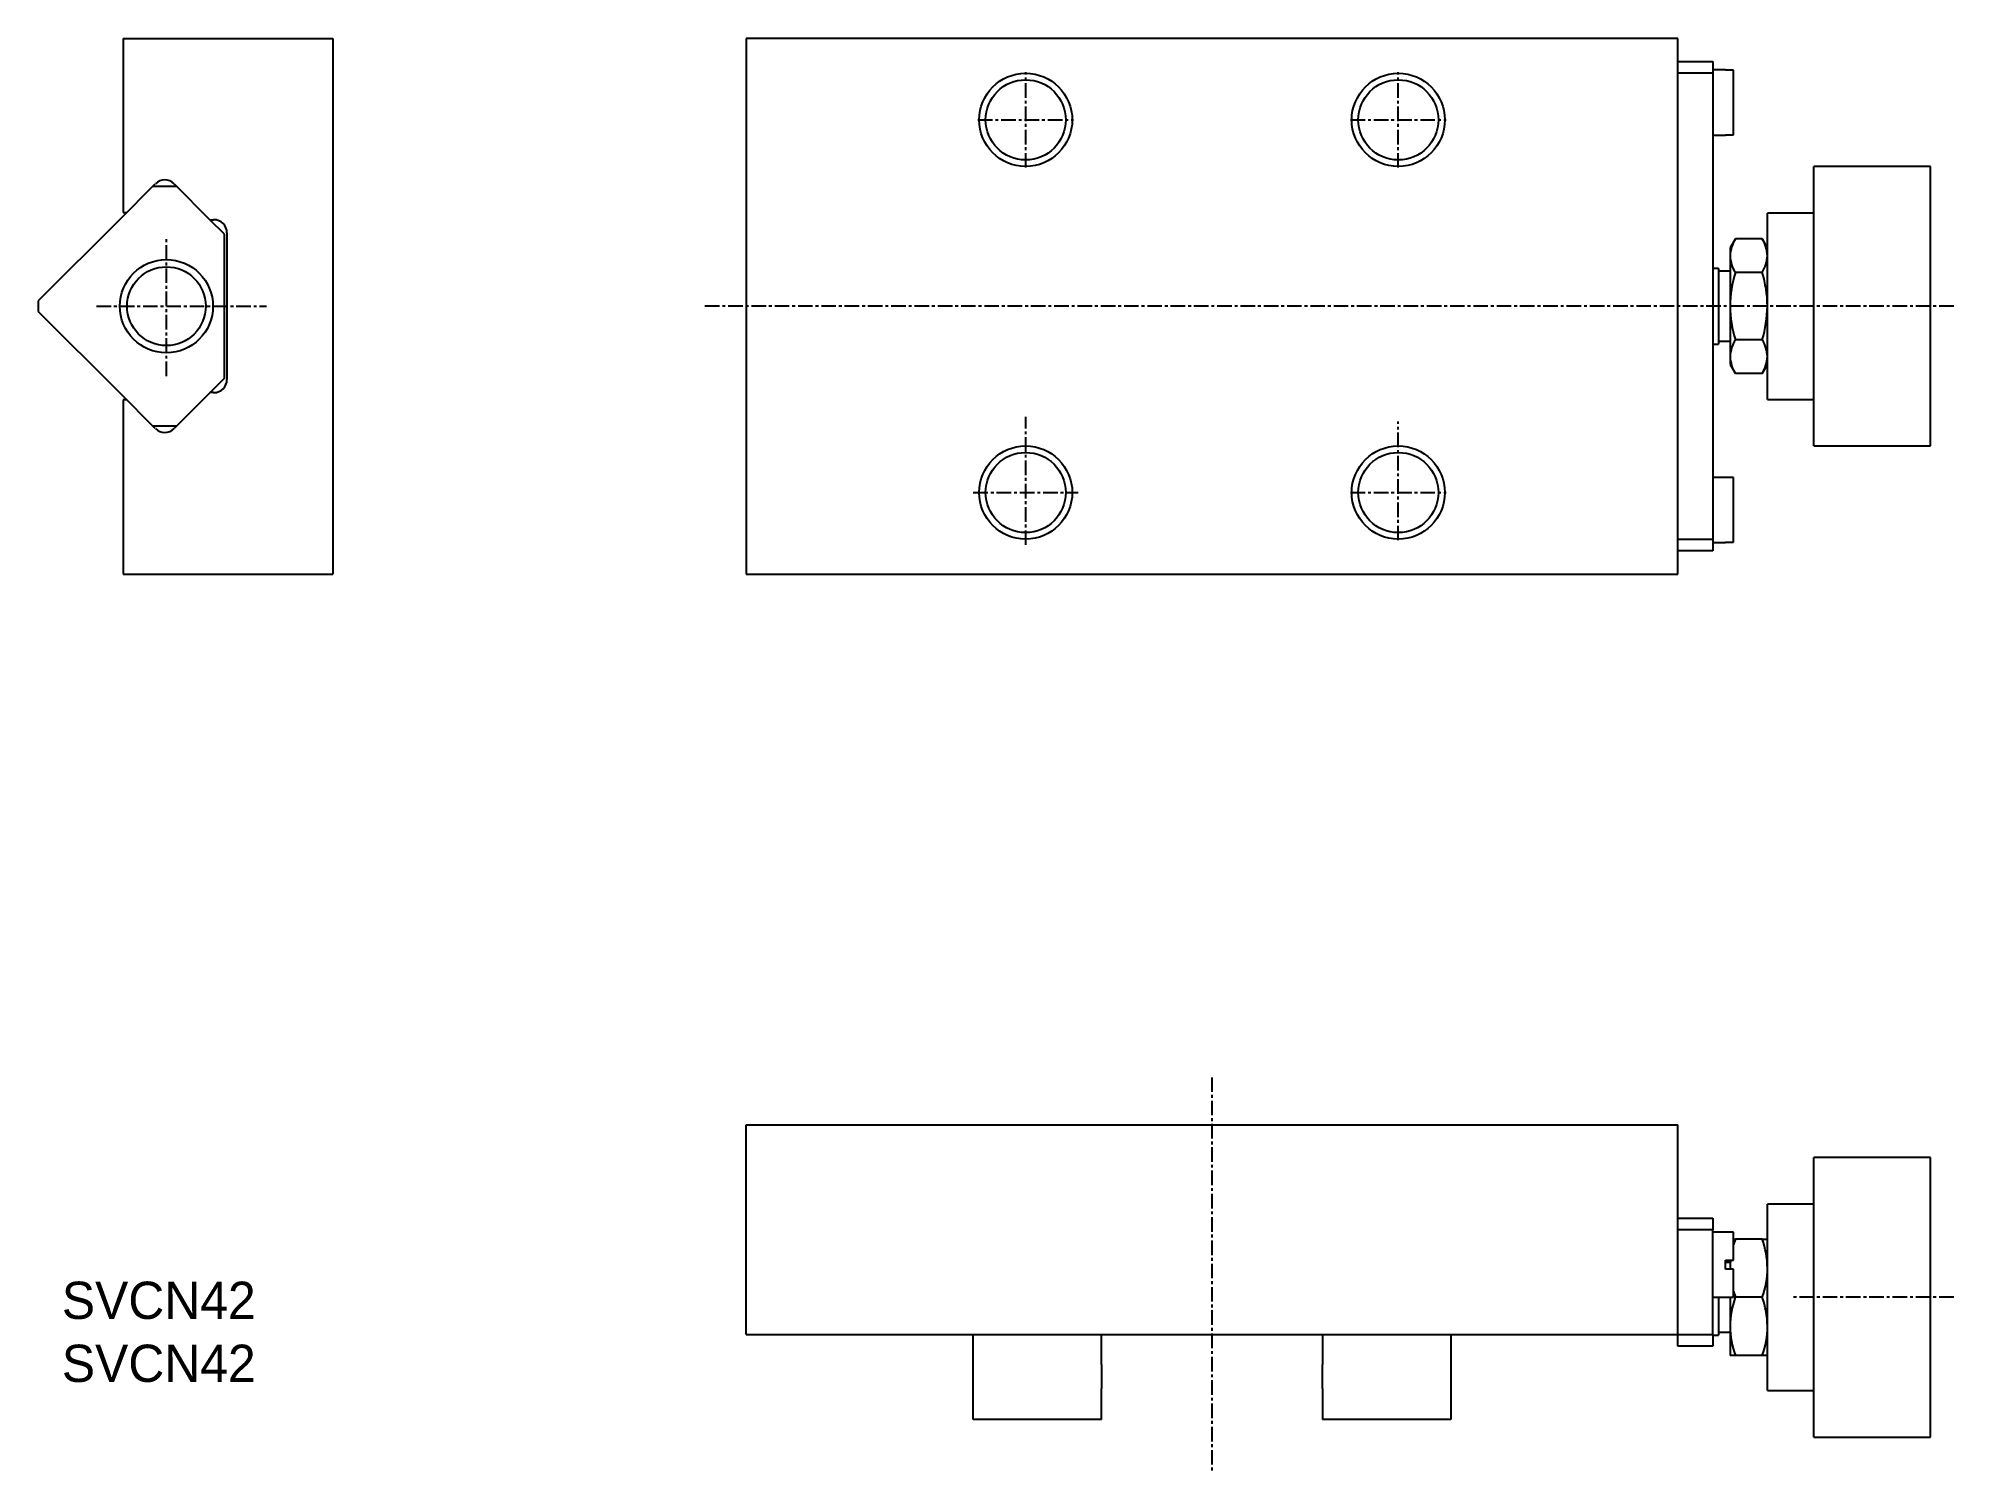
# Model space of a CAD drawing. Extents: x 8 to 172, y 2 to 125.
import ezdxf

# ---------------------------------------------------------------- set-up
doc = ezdxf.new("R2010")
doc.units = 0
doc.linetypes.add('CENTER', pattern=[2, 1.25, -0.25, 0.25, -0.25])
doc.layers.get('0').update_dxf_attribs({"linetype": 'CONTINUOUS'})
doc.layers.add('CENTER', color=1, linetype='CENTER')

msp = doc.modelspace()

# ---------------------------------------------------------------- linework, layer by layer
at = {"color": 7, "linetype": 'CONTINUOUS'}
for p, q in [((15.28, 125.37), (33.28, 125.37)), ((15.28, 125.37), (15.28, 110.43)), ((33.28, 125.37), (33.28, 79.37)), ((148.78, 125.37), (68.78, 125.37)), ((68.78, 125.37), (68.78, 79.37)), ((148.78, 79.37), (148.78, 125.37)), ((148.78, 123.37), (151.78, 123.37)), ((151.78, 122.37), (148.78, 122.37)), ((151.78, 123.37), (151.78, 122.37)), ((152.88, 122.67), (151.78, 122.67)), ((151.78, 122.37), (151.78, 82.37)), ((152.88, 122.65), (152.88, 122.67)), ((153.58, 122.65), (152.88, 122.65)), ((153.58, 117.1), (153.58, 122.65)), ((151.78, 117.07), (152.88, 117.07)), ((152.88, 117.1), (153.58, 117.1)), ((152.88, 117.07), (152.88, 117.1)), ((160.48, 90.37), (160.48, 114.37)), ((170.48, 114.37), (160.48, 114.37)), ((170.48, 90.37), (170.48, 114.37)), ((14.95, 109.8), (18.03, 112.88)), ((19.86, 112.66), (17.81, 112.66)), ((19.64, 112.88), (22.72, 109.8)), ((15.28, 110.43), (15.58, 110.43)), ((156.48, 94.37), (156.48, 110.37)), ((160.48, 110.37), (156.48, 110.37)), ((14.95, 109.8), (7.98, 102.83)), ((22.72, 109.8), (23.04, 109.8)), ((23.98, 108.55), (22.72, 109.8)), ((24.18, 108.66), (24.18, 96.09)), ((23.98, 96.2), (23.98, 108.55)), ((153.73, 108.15), (153.28, 107.37)), ((153.28, 107.37), (153.28, 106.7)), ((156.03, 108.15), (153.73, 108.15)), ((156.48, 107.37), (156.03, 108.15)), ((152.28, 105.62), (151.78, 105.62)), ((152.28, 105.62), (152.28, 102.37)), ((153.28, 105.37), (152.28, 105.37)), ((153.28, 106.7), (153.28, 102.37)), ((156.03, 105.26), (153.73, 105.26)), ((7.98, 102.83), (7.98, 101.92)), ((152.28, 102.37), (152.28, 99.12)), ((153.28, 102.37), (153.28, 98.04)), ((7.98, 101.92), (14.95, 94.95)), ((151.78, 99.12), (152.28, 99.12)), ((152.28, 99.37), (153.28, 99.37)), ((156.03, 99.49), (153.73, 99.49)), ((153.28, 98.04), (153.28, 97.37)), ((153.28, 97.37), (153.73, 96.6)), ((156.03, 96.6), (156.48, 97.37)), ((23.98, 96.2), (19.64, 91.87)), ((156.03, 96.6), (153.73, 96.6)), ((18.03, 91.87), (14.95, 94.95)), ((15.28, 94.32), (15.28, 79.37)), ((15.58, 94.32), (15.28, 94.32)), ((23.04, 94.95), (22.72, 94.95)), ((156.48, 94.37), (160.48, 94.37)), ((17.81, 92.09), (19.86, 92.09)), ((160.48, 90.37), (170.48, 90.37)), ((152.88, 87.67), (151.78, 87.67)), ((152.88, 87.65), (152.88, 87.67)), ((153.58, 87.65), (152.88, 87.65)), ((153.58, 82.1), (153.58, 87.65)), ((148.78, 82.37), (151.78, 82.37)), ((151.78, 82.37), (151.78, 81.37)), ((151.78, 81.37), (148.78, 81.37)), ((151.78, 82.07), (152.88, 82.07)), ((152.88, 82.1), (153.58, 82.1)), ((152.88, 82.07), (152.88, 82.1)), ((15.28, 79.37), (33.28, 79.37)), ((68.78, 79.37), (148.78, 79.37)), ((68.78, 32.07), (148.78, 32.07)), ((68.78, 14.07), (68.78, 32.07)), ((148.78, 14.07), (148.78, 32.07)), ((170.48, 29.27), (160.48, 29.27)), ((160.48, 5.27), (160.48, 29.27)), ((170.48, 5.27), (170.48, 29.27)), ((160.48, 25.27), (156.48, 25.27)), ((156.48, 9.27), (156.48, 25.27)), ((148.78, 24.07), (151.78, 24.07)), ((151.78, 23.07), (148.78, 23.07)), ((151.78, 24.07), (151.78, 23.07)), ((151.78, 14.07), (151.78, 23.07)), ((153.58, 22.87), (151.78, 22.87)), ((153.58, 20.47), (153.58, 22.87)), ((153.58, 22.27), (153.73, 22.27)), ((153.63, 21.97), (153.58, 21.79)), ((153.73, 22.27), (153.63, 21.97)), ((156.03, 22.27), (153.73, 22.27)), ((156.03, 22.27), (156.48, 22.27)), ((152.88, 19.67), (152.88, 20.47)), ((152.88, 20.47), (153.58, 20.47)), ((153.28, 20.27), (152.88, 20.27)), ((153.28, 20.47), (153.28, 19.77)), ((153.29, 20.1), (153.28, 19.77)), ((153.28, 19.77), (153.28, 19.67)), ((153.28, 19.77), (153.28, 19.67)), ((153.31, 20.42), (153.29, 20.1)), ((153.32, 20.47), (153.31, 20.42)), ((153.58, 19.67), (152.88, 19.67)), ((153.58, 17.27), (153.58, 19.67)), ((151.78, 17.27), (153.58, 17.27)), ((152.28, 17.27), (152.28, 14.02)), ((153.28, 17.27), (153.28, 14.77)), ((153.58, 17.76), (153.73, 17.27)), ((156.03, 17.27), (153.73, 17.27)), ((68.78, 14.07), (148.78, 14.07)), ((88.28, 6.77), (88.28, 14.07)), ((99.28, 11.51), (99.28, 14.07)), ((118.28, 14.07), (118.28, 11.51)), ((129.28, 14.07), (129.28, 6.77)), ((148.78, 14.07), (151.78, 14.07)), ((148.78, 13.07), (148.78, 14.07)), ((151.78, 14.07), (151.78, 13.07)), ((151.78, 14.02), (152.28, 14.02)), ((152.28, 14.27), (153.28, 14.27)), ((153.28, 14.77), (153.28, 12.27)), ((151.78, 13.07), (148.78, 13.07)), ((153.73, 12.27), (153.28, 12.27)), ((156.03, 12.27), (153.73, 12.27)), ((156.48, 12.27), (156.03, 12.27)), ((99.28, 11.51), (99.28, 9.44)), ((118.28, 9.44), (118.28, 11.51)), ((99.28, 6.77), (99.28, 9.44)), ((118.28, 9.44), (118.28, 6.77)), ((156.48, 9.27), (160.48, 9.27)), ((99.28, 6.77), (88.28, 6.77)), ((129.28, 6.77), (118.28, 6.77)), ((160.48, 5.27), (170.48, 5.27))]:
    msp.add_line(p, q, dxfattribs=at)
at = {"color": 7}
for q in [(146.68, 32.07), (122.68, 32.07)]:
    msp.add_line((109.83, 32.07), q, dxfattribs=at)
at = {"color": 3, "linetype": 'CONTINUOUS'}
for centre, radius in [((92.78, 118.37), 4), ((124.78, 118.37), 4), ((18.98, 102.37), 3.38), ((92.78, 86.37), 4), ((124.78, 86.37), 4)]:
    msp.add_circle(centre, radius, dxfattribs=at)
at = {"color": 7, "linetype": 'CONTINUOUS'}
for centre, radius in [((92.78, 118.37), 3.44), ((124.78, 118.37), 3.44), ((18.98, 102.37), 4), ((92.78, 86.37), 3.44), ((124.78, 86.37), 3.44)]:
    msp.add_circle(centre, radius, dxfattribs=at)
for centre, radius, start, end in [((18.84, 112.07), 1.14, 45, 135), ((23.04, 108.66), 1.14, 0, 90), ((156.17, 106.6), 2.89, 147.6436, 177.9722), ((153.67, 106.63), 2.81, 1.6143, 32.7699), ((156.09, 106.78), 2.81, 181.6143, 212.7699), ((153.59, 106.81), 2.89, 327.6436, 357.9722), ((163.51, 102.27), 10.23, 163.0011, 179.411), ((146.42, 102.3), 10.06, 0.443, 17.1449), ((163.38, 102.46), 10.1, 180.4759, 197.112), ((146.15, 102.49), 10.33, 343.0772, 359.3349), ((156.17, 97.94), 2.89, 147.6436, 177.9722), ((153.67, 97.96), 2.81, 1.6143, 32.7699), ((156.09, 98.12), 2.81, 181.6143, 212.7699), ((153.59, 98.15), 2.89, 327.6436, 357.9722), ((23.04, 96.09), 1.14, 270, 0), ((18.84, 92.68), 1.14, 225, 315), ((148.78, 19.69), 7.7, 0.6328, 19.6234), ((148.65, 19.88), 7.84, 340.5451, 359.1987), ((161.11, 14.66), 7.84, 160.5451, 179.1987), ((148.78, 14.69), 7.7, 0.6328, 19.6234), ((160.98, 14.86), 7.7, 180.6328, 199.6234), ((148.65, 14.88), 7.84, 340.5451, 359.1987)]:
    msp.add_arc(centre, radius, start, end, dxfattribs=at)
at = {"layer": 'CENTER', "color": 1, "linetype": 'CENTER'}
for p, q in [((92.78, 114.27), (92.78, 122.47)), ((124.78, 114.27), (124.78, 122.47)), ((88.68, 118.37), (96.88, 118.37)), ((120.68, 118.37), (128.88, 118.37)), ((18.98, 96.37), (18.98, 108.37)), ((12.98, 102.37), (27.57, 102.37)), ((172.48, 102.37), (65.06, 102.37)), ((92.78, 81.87), (92.78, 92.87)), ((124.78, 82.27), (124.78, 92.47)), ((88.28, 86.37), (97.28, 86.37)), ((120.68, 86.37), (128.88, 86.37)), ((108.78, 36.15), (108.78, 2.38)), ((172.48, 17.27), (158.48, 17.27))]:
    msp.add_line(p, q, dxfattribs=at)

# ---------------------------------------------------------------- texts
at = {"color": 7, "linetype": 'CONTINUOUS'}
for p in [(10, 15.41), (10, 10)]:
    msp.add_text('SVCN42', height=3.2, dxfattribs=at).set_placement(p)

doc.saveas('drawing.dxf')
